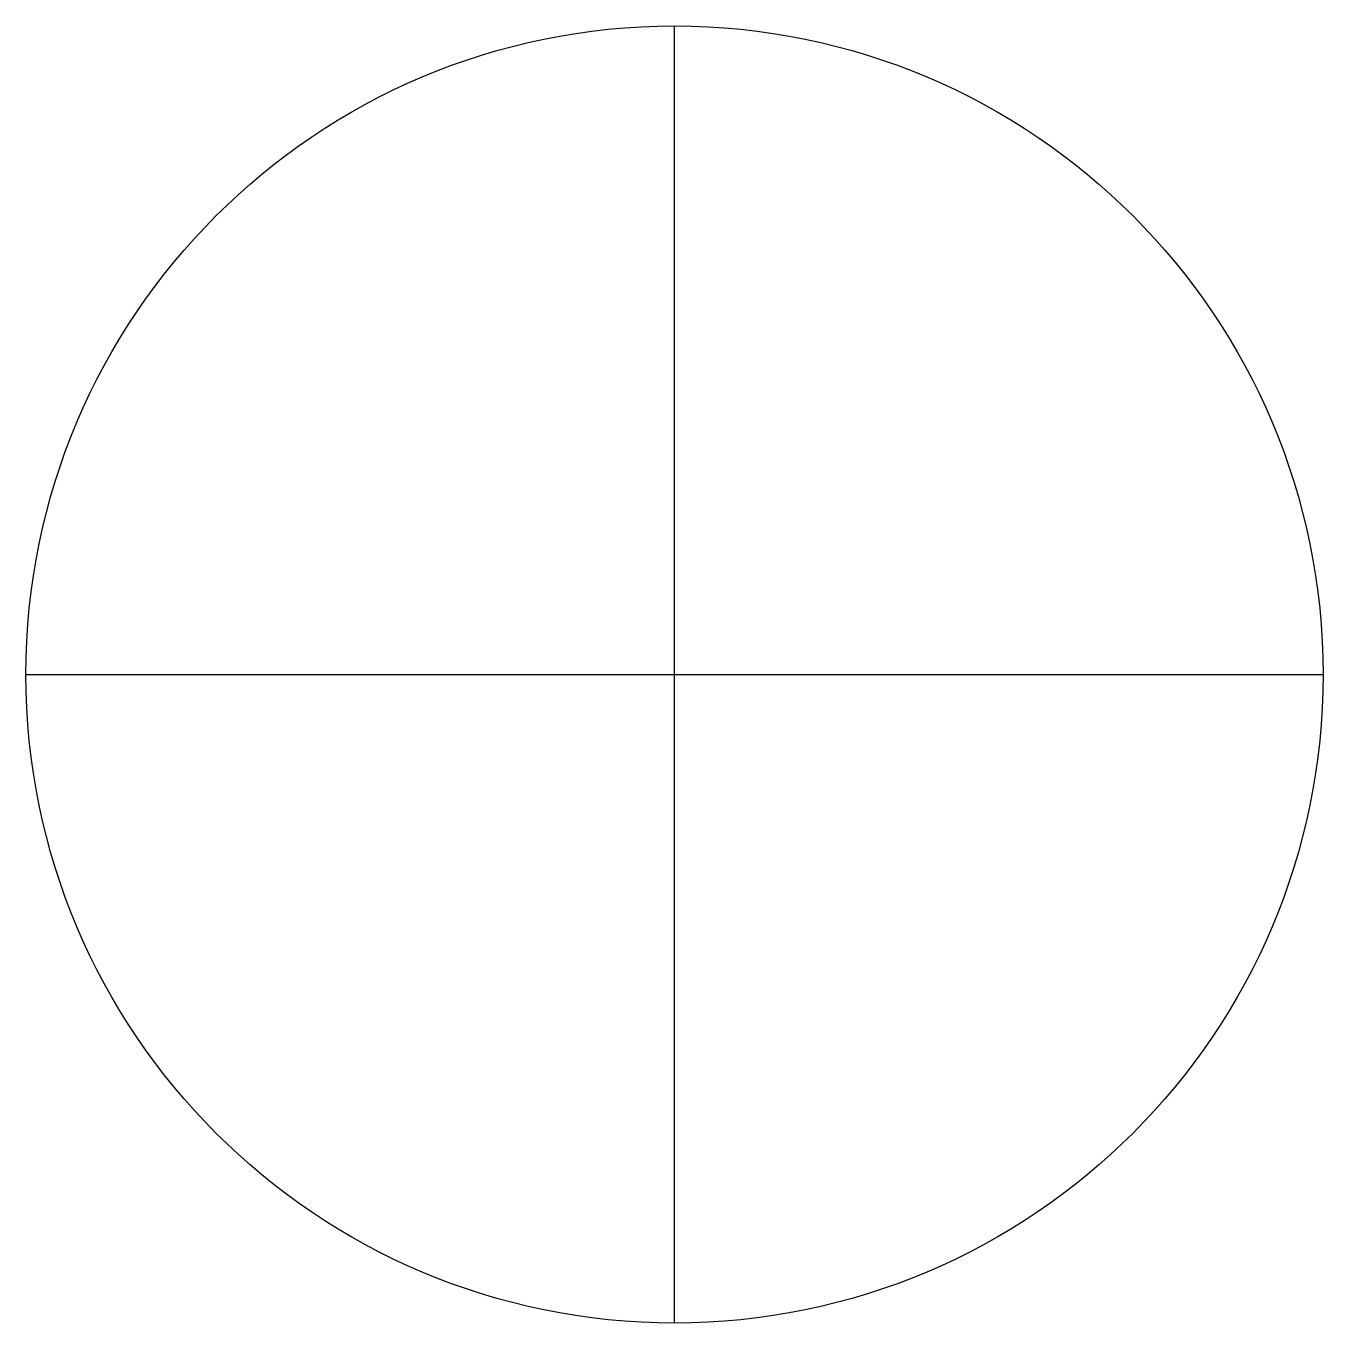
# Model space of a CAD drawing. Header units: millimetres. Extents: x -10 to 10, y -10 to 10.
import ezdxf

# ---------------------------------------------------------------- set-up
doc = ezdxf.new("R2010")
doc.units = ezdxf.units.MM
doc.layers.get('0').update_dxf_attribs({"lineweight": 25, "true_color": 0xffffff})

msp = doc.modelspace()

# ---------------------------------------------------------------- linework, layer by layer
for p, q in [((0, -10), (0, 10)), ((-10, 0), (10, 0))]:
    msp.add_line(p, q)
msp.add_circle((0, 0), 10)

doc.saveas('drawing.dxf')
